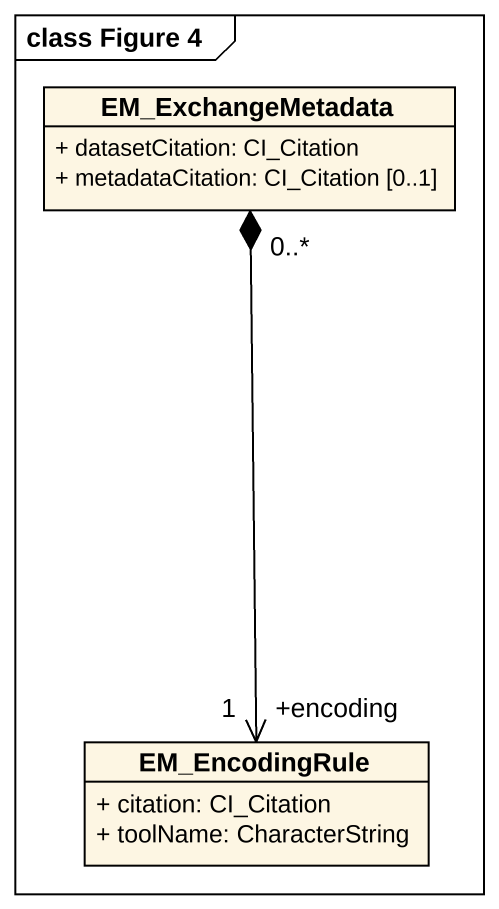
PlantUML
@startuml
mainframe class Figure 4
hide circle
hide empty members
skinparam classAttributeIconSize 0
class EM_ExchangeMetadata {
  + datasetCitation: CI_Citation
  + metadataCitation: CI_Citation [0..1]
}
class EM_EncodingRule {
  + citation: CI_Citation
  + toolName: CharacterString
}
EM_ExchangeMetadata "0..*" *--> "+encoding\n1" EM_EncodingRule
@enduml
